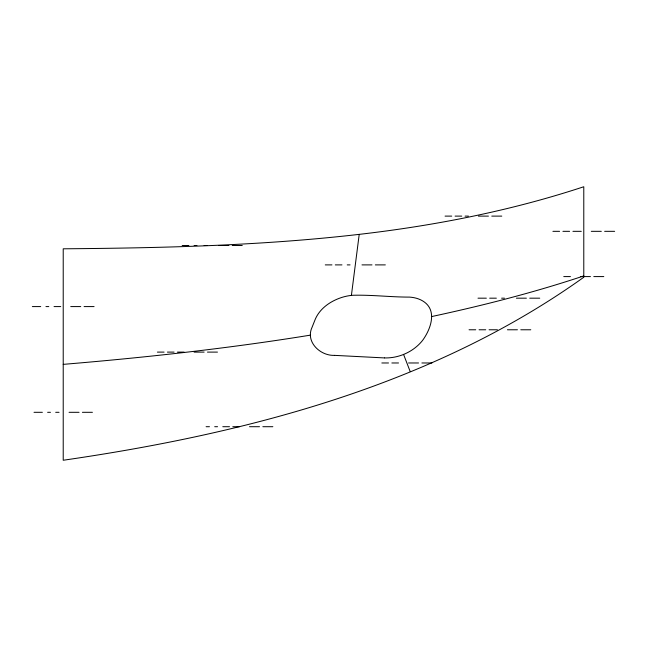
<?xml version="1.0" encoding="UTF-8"?>
<svg xmlns="http://www.w3.org/2000/svg" width="647" height="647" viewBox="0 0 647 647"><rect width="100%" height="100%" fill="white"/><g stroke="black" fill="none" stroke-linecap="round" stroke-linejoin="round"><path stroke-width="0.97" d="M334.539 355.365C320.241 355.996 305.198 341.842 312.08 327.261L315.21 319.392C320.055 307.915 331.426 300.483 343.023 297.062C346.161 296.156 349.388 295.55 352.639 295.283C371.596 294.708 390.57 297.143 409.543 297.102C414.897 297.466 420.324 298.963 424.65 302.246C437.332 311.781 430.223 330.067 422.507 340.5C413.514 351.774 398.964 358.309 384.593 357.92M431.711 316.553C482.913 305.53 533.993 292.541 583.78 275.913M351.402 295.396L359.214 234.36C260.992 245.723 162.009 247.987 63.22 248.804L63.22 460.252C245.577 433.789 431.751 385.83 583.61 277.377M310.503 335.122C228.545 348.426 145.947 357.451 63.22 364.366M359.344 234.351C435.407 225.536 510.993 210.752 583.78 186.748L583.78 277.248M445.063 216.114L451.735 216.114M455.076 216.114L461.748 216.114M465.088 216.114L468.42 216.114M478.432 216.114L488.436 216.114M491.777 216.114L501.781 216.114M552.918 231.327L559.59 231.327M562.922 231.327L569.603 231.327M572.935 231.327L581.281 231.327M591.293 231.327L601.298 231.327M604.638 231.327L614.642 231.327M182.187 245.488L188.859 245.488M194.116 245.488L196.947 245.488M204.129 245.488L206.959 245.488M218.896 245.488L228.901 245.488M232.241 245.488L242.245 245.488M325.279 264.89L331.951 264.89M335.292 264.89L341.964 264.89M347.221 264.89L350.059 264.89M361.988 264.89L371.993 264.89M375.333 264.89L385.337 264.89M563.763 276.584L570.436 276.584M580.448 276.584L590.452 276.584M593.792 276.584L603.797 276.584M478.004 298.178L486.35 298.178M489.682 298.178L496.354 298.178M501.611 298.178L504.45 298.178M516.379 298.178L526.383 298.178M529.731 298.178L539.735 298.178M32.35 306.581L40.696 306.581M45.953 306.581L48.784 306.581M54.041 306.581L60.713 306.581M70.725 306.581L80.729 306.581M84.078 306.581L94.082 306.581M469.051 329.776L475.731 329.776M479.063 329.776L485.735 329.776M489.075 329.776L497.422 329.776M507.426 329.776L517.43 329.776M520.778 329.776L530.783 329.776M157.407 352.105L164.079 352.105M167.419 352.105L174.092 352.105M177.432 352.105L184.104 352.105M194.116 352.105L204.12 352.105M207.461 352.105L217.465 352.105M381.843 362.975L388.515 362.975M391.856 362.975L398.528 362.975M408.54 362.975L418.544 362.975M421.893 362.975L431.897 362.975M34.016 412.309L42.362 412.309M47.619 412.309L50.45 412.309M55.707 412.309L59.047 412.309M69.059 412.309L79.063 412.309M82.404 412.309L92.408 412.309M206.11 426.705L209.45 426.705M214.707 426.705L217.538 426.705M222.794 426.705L229.475 426.705M232.807 426.705L239.487 426.705M249.491 426.705L259.496 426.705M262.844 426.705L272.848 426.705M384.504 357.92L334.628 355.373M403.566 354.427L410.182 371.524"/></g></svg>
